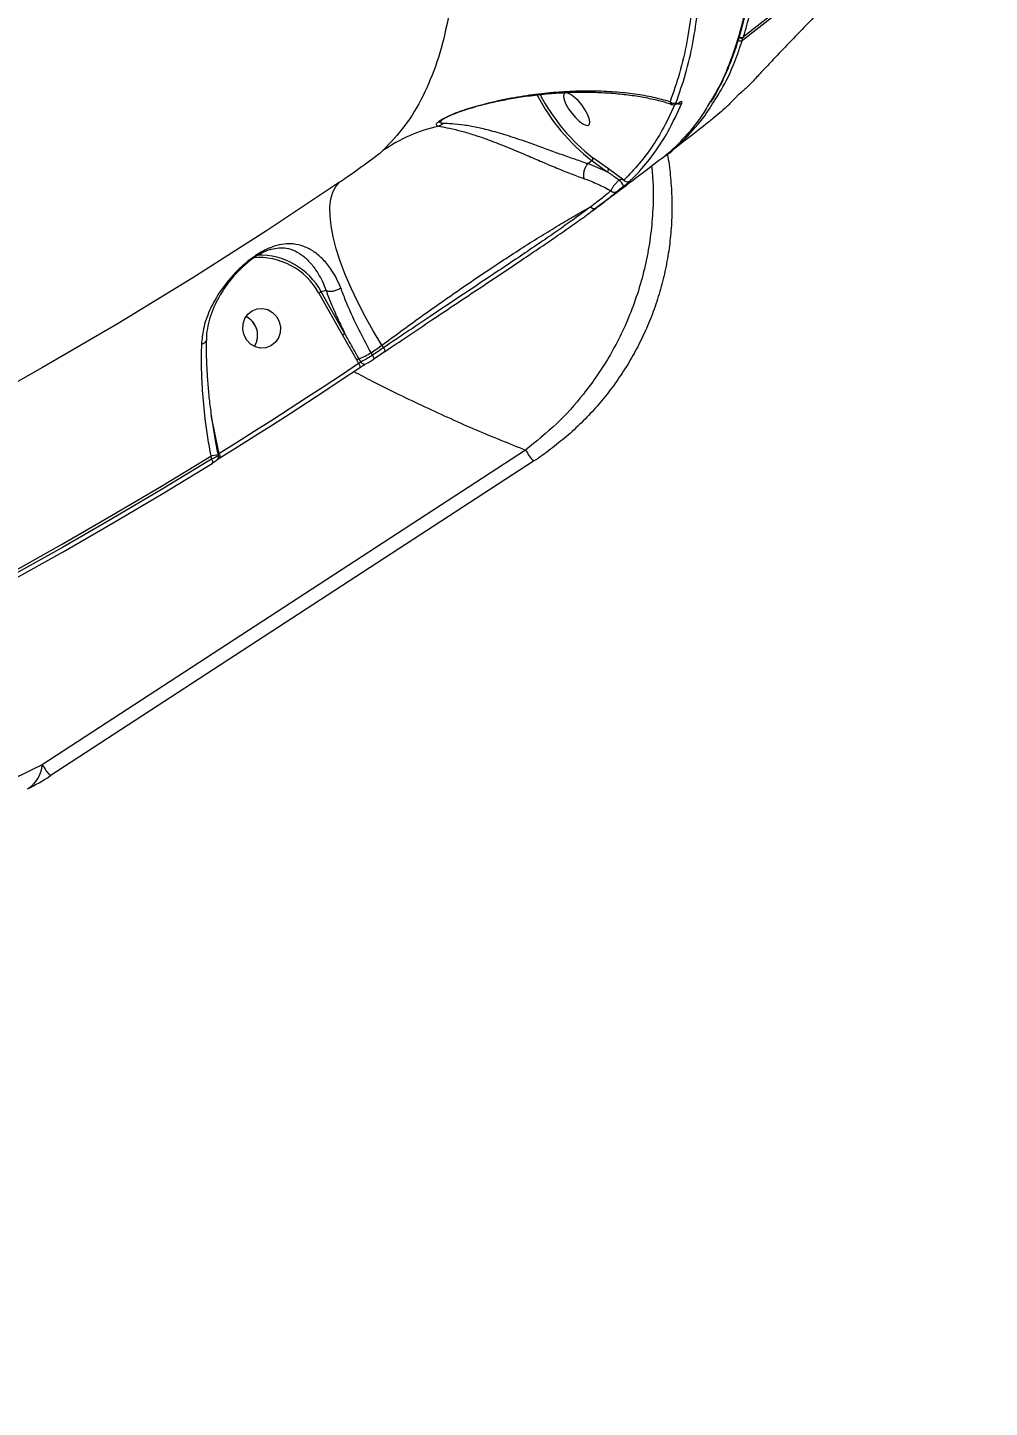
# Model space of a CAD drawing. Header units: millimetres. Extents: x -4335 to 4318, y -3792 to 3101.
# Drawn here: x 2134.4 to 2350.6, y -640.3 to -330.2 of the extents above; entities that cross this region are included whole.
import ezdxf

# ---------------------------------------------------------------- set-up
doc = ezdxf.new("R2010")
doc.units = ezdxf.units.MM
for name, color, linetype in [('DIKOM_ЗОНА', 80, 'Continuous'), ('DIKOM_ОБЪЕКТ', 7, 'Continuous'), ('DIKOM_РАЗМЕР_ЗОНА', 7, 'Continuous'), ('DIKOM_РАЗМЕР_ОБЪЕКТА', 7, 'Continuous')]:
    doc.layers.add(name, color=color, linetype=linetype)
doc.styles.add('style1', font='arial.ttf', dxfattribs={"width": 0.8})
doc.dimstyles.new('1-50', dxfattribs={"dimtxt": 300, "dimasz": 200, "dimexe": 100, "dimexo": 0, "dimgap": 100, "dimtad": 1, "dimtxsty": 'style1', "dimcen": 200, "dimclrd": 7, "dimclre": 7, "dimclrt": 7, "dimadec": 1, "dimazin": 2, "dimtfac": 1, "dimtmove": 0, "dimatfit": 2, "dimfxl": 0, "dimlwd": 25, "dimlwe": 18, "dimarcsym": 0})

# ---------------------------------------------------------------- blocks, each defined once
blk = doc.blocks.new('*D1')
at = {"layer": 'Defpoints', "color": 0, "transparency": 16777216}
for p in [(4316.09, -116.68), (-3504.99, -2016.22), (4316.09, -3691.68)]:
    blk.add_point(p, dxfattribs=at)
at = {"layer": 'DIKOM_РАЗМЕР_ЗОНА', "color": 7, "lineweight": 18, "transparency": 16777216}
for p, q in [((4316.09, -116.68), (4316.09, -3791.68)), ((-3504.99, -2016.22), (-3504.99, -3791.68))]:
    blk.add_line(p, q, dxfattribs=at)
at = {"layer": 'DIKOM_РАЗМЕР_ЗОНА', "color": 7, "lineweight": 25, "transparency": 16777216}
blk.add_line((-3304.99, -3691.68), (4116.09, -3691.68), dxfattribs=at)
at = {"layer": 'DIKOM_РАЗМЕР_ЗОНА', "color": 7, "transparency": 16777216}
for points in [[(-3304.99, -3658.35), (-3304.99, -3725.02), (-3504.99, -3691.68)], [(4116.09, -3658.35), (4116.09, -3725.02), (4316.09, -3691.68)]]:
    blk.add_solid(points, dxfattribs=at)
at = {"layer": 'DIKOM_РАЗМЕР_ЗОНА', "color": 7, "transparency": 16777216, "insert": (133.35, -3438.51), "char_height": 300, "attachment_point": 5, "style": 'style1'}
blk.add_mtext('7850', dxfattribs=at)
blk = doc.blocks.new('*D2')
at = {"layer": 'Defpoints', "color": 0, "transparency": 16777216}
for p in [(2711.72, 601.17), (-2007.01, 181.47), (-2007.01, -2298.93)]:
    blk.add_point(p, dxfattribs=at)
at = {"layer": 'DIKOM_РАЗМЕР_ОБЪЕКТА', "color": 7, "lineweight": 18, "transparency": 16777216}
for p, q in [((2711.72, 601.17), (2711.72, -2398.93)), ((-2007.01, 181.47), (-2007.01, -2398.93))]:
    blk.add_line(p, q, dxfattribs=at)
at = {"layer": 'DIKOM_РАЗМЕР_ОБЪЕКТА', "color": 7, "lineweight": 25, "transparency": 16777216}
blk.add_line((2511.72, -2298.93), (-1807.01, -2298.93), dxfattribs=at)
at = {"layer": 'DIKOM_РАЗМЕР_ОБЪЕКТА', "color": 7, "transparency": 16777216}
for points in [[(-1807.01, -2265.6), (-1807.01, -2332.27), (-2007.01, -2298.93)], [(2511.72, -2265.6), (2511.72, -2332.27), (2711.72, -2298.93)]]:
    blk.add_solid(points, dxfattribs=at)
at = {"layer": 'DIKOM_РАЗМЕР_ОБЪЕКТА', "color": 7, "transparency": 16777216, "insert": (-22.56, -2045.76), "char_height": 300, "attachment_point": 5, "style": 'style1'}
blk.add_mtext('4750', dxfattribs=at)

msp = doc.modelspace()

# ---------------------------------------------------------------- linework, layer by layer
at = {"layer": 'DIKOM_ЗОНА', "color": 3, "lineweight": 15}
msp.add_lwpolyline([(1629.814, 3100.338, -0.4205658), (4317.777, 469.92), (4317.777, -16.224, -0.4142136), (1317.777, -3016.224), (-2004.986, -3016.224, -0.4142136), (-3504.986, -1516.224), (-3504.986, 1600.338, -0.4142136), (-2004.986, 3100.338), (1629.814, 3100.338)], format="xyb", dxfattribs=at)
at = {"layer": 'DIKOM_ОБЪЕКТ', "color": 7, "linetype": 'Continuous', "lineweight": 15}
for p, q in [((2264.988, -361.934), (2261.496, -359.435)), ((2260.36, -360.739), (2260.357, -360.742)), ((2260.36, -360.739), (2261.236, -360.067)), ((2264.728, -362.565), (2260.36, -360.739)), ((2261.236, -360.067), (2264.728, -362.565)), ((2268.452, -364.43), (2264.988, -361.934)), ((2199.886, -389.867), (2205.19, -399.285)), ((2201.514, -389.275), (2200.455, -389.576)), ((2205.759, -398.994), (2200.455, -389.576)), ((2205.19, -399.285), (2208.405, -404.914)), ((2214.676, -403.041), (2212.171, -404.734)), ((2214.068, -401.583), (2214.446, -402.119)), ((2208.405, -404.914), (2208.841, -405.687)), ((2209.322, -405.31), (2208.941, -404.634)), ((2211.943, -403.811), (2211.62, -403.237)), ((2212.171, -404.734), (2212.151, -404.744)), ((2176.15, -419.425), (2175.728, -417.381)), ((2246.346, -425.121), (2137.728, -495.855)), ((2248.117, -427.655), (2139.498, -498.388)), ((2175.605, -426.48), (2175.747, -427.165)), ((2177.226, -426.211), (2177.277, -426.457))]:
    msp.add_line(p, q, dxfattribs=at)
at = {"layer": 'DIKOM_ОБЪЕКТ', "color": 7, "linetype": 'Continuous', "lineweight": 15, "flags": 128}
for points in [[(2295.115, -332.966), (2310.791, -320.684)], [(2311.022, -319.95), (2295.347, -332.233)], [(2295.347, -332.233), (2295.312, -332.29), (2295.305, -332.296)], [(2260.428, -352.142), (2260.743, -351.875), (2260.825, -351.333), (2260.666, -350.562), (2260.279, -349.622), (2259.696, -348.59), (2258.964, -347.551), (2258.142, -346.587), (2257.297, -345.778), (2256.497, -345.188), (2255.807, -344.866), (2255.283, -344.837), (2254.967, -345.105), (2254.886, -345.646), (2255.045, -346.418), (2255.432, -347.358), (2256.015, -348.389), (2256.747, -349.429), (2257.569, -350.392), (2258.414, -351.202), (2259.214, -351.792), (2259.904, -352.114), (2260.428, -352.142)], [(2204.554, -364.941), (2188.152, -375.834), (2171.558, -386.41), (2154.779, -396.666), (2137.818, -406.597), (2120.683, -416.202), (2103.377, -425.476), (2085.906, -434.418), (2068.277, -443.023), (2050.494, -451.29), (2032.564, -459.215), (2014.492, -466.797), (1996.283, -474.033), (1977.945, -480.92), (1959.481, -487.456), (1940.9, -493.639), (1922.205, -499.468), (1903.404, -504.94)], [(2214.068, -401.583), (2212.113, -398.35), (2210.295, -395.112), (2208.633, -391.899), (2207.142, -388.74), (2205.834, -385.664), (2204.722, -382.698), (2203.816, -379.87), (2203.124, -377.206), (2202.653, -374.73), (2202.407, -372.465), (2202.387, -370.431), (2202.595, -368.646), (2203.029, -367.127), (2203.683, -365.889), (2204.554, -364.941)], [(2190.964, -396.225), (2191.249, -397.474), (2191.19, -398.745), (2190.795, -399.935), (2190.093, -400.948), (2189.142, -401.702), (2188.02, -402.136), (2186.817, -402.214), (2185.63, -401.93), (2184.556, -401.308), (2183.682, -400.398), (2183.078, -399.272), (2182.794, -398.024), (2182.852, -396.753), (2183.248, -395.563), (2183.95, -394.549), (2184.9, -393.795), (2186.023, -393.362), (2187.226, -393.284), (2188.413, -393.567), (2189.487, -394.189), (2190.361, -395.1), (2190.964, -396.225)], [(2211.62, -403.237), (2211.926, -403.031), (2212.233, -402.824), (2212.539, -402.617), (2212.845, -402.411), (2213.151, -402.204), (2213.457, -401.997), (2213.763, -401.79), (2214.068, -401.583)], [(2214.446, -402.119), (2214.133, -402.331), (2213.821, -402.543), (2213.508, -402.754), (2213.195, -402.966), (2212.882, -403.177), (2212.569, -403.388), (2212.256, -403.599), (2211.943, -403.811)], [(2214.446, -402.119), (2214.541, -402.281), (2214.619, -402.44), (2214.68, -402.592), (2214.72, -402.729), (2214.738, -402.848), (2214.733, -402.943), (2214.705, -403.012), (2214.676, -403.041)], [(2208.841, -405.687), (2204.954, -408.279), (2201.057, -410.854), (2197.149, -413.412), (2193.23, -415.952), (2189.302, -418.475), (2185.363, -420.981), (2181.414, -423.469), (2177.455, -425.94)], [(2208.841, -405.687), (2208.935, -405.85), (2209.013, -406.011), (2209.073, -406.163), (2209.112, -406.301), (2209.129, -406.42), (2209.123, -406.515), (2209.095, -406.584), (2209.045, -406.623)], [(2211.943, -403.811), (2212.037, -403.973), (2212.116, -404.132), (2212.176, -404.284), (2212.215, -404.421), (2212.233, -404.54), (2212.228, -404.636), (2212.2, -404.705), (2212.171, -404.734)], [(2177.633, -426.893), (2181.596, -424.42), (2185.548, -421.93), (2189.49, -419.422), (2193.422, -416.897), (2197.344, -414.354), (2201.255, -411.794), (2205.155, -409.217), (2209.045, -406.623)], [(2084.747, -476.711), (2096.352, -470.922), (2107.889, -464.992), (2119.357, -458.921), (2130.754, -452.709), (2142.079, -446.359), (2153.33, -439.87), (2164.506, -433.244), (2175.605, -426.48)], [(2175.747, -427.165), (2164.669, -433.912), (2153.515, -440.523), (2142.286, -446.998), (2130.984, -453.334), (2119.61, -459.532), (2108.165, -465.59), (2096.652, -471.508), (2085.071, -477.286)], [(2175.747, -427.165), (2175.835, -427.331), (2175.908, -427.494), (2175.963, -427.649), (2175.998, -427.789), (2176.012, -427.911), (2176.004, -428.008), (2175.975, -428.078), (2175.925, -428.118)], [(2177.455, -425.94), (2177.544, -426.107), (2177.617, -426.27), (2177.673, -426.425), (2177.708, -426.566), (2177.722, -426.687), (2177.714, -426.784), (2177.684, -426.854), (2177.633, -426.893)], [(2085.174, -478.28), (2096.765, -472.498), (2108.288, -466.575), (2119.742, -460.512), (2131.125, -454.309), (2142.437, -447.967), (2153.675, -441.488), (2164.838, -434.871), (2175.925, -428.118)]]:
    msp.add_lwpolyline(points, dxfattribs=at)
at = {"layer": 'DIKOM_ОБЪЕКТ', "color": 7, "linetype": 'Continuous', "lineweight": 15}
for centre, radius, start, end in [((2294.504, -332.139), 1.029, 247.38904, 306.45328), ((2294.696, -331.503), 1, 236.38937, 307.56692), ((2294.734, -331.402), 1.032, 246.08389, 306.4249), ((2294.285, -332.903), 0.832, 355.60349, 32.19635), ((2288.783, -324.607), 44.902, 207.49576, 232.15802), ((2288.378, -324.911), 43.756, 207.70612, 232.09389), ((2279.587, -346.13), 1.04, 223.06669, 305.16683), ((2280.884, -346.312), 1.013, 250.75833, 305.77243), ((2280.599, -346.923), 0.26, 303.21963, 328.11628), ((2235.026, -387.851), 36.485, 103.06596, 124.58745), ((2225.999, -350.025), 2.416, 288.80928, 316.32325), ((2260.874, -359.549), 0.632, 304.92215, 10.37197), ((2264.367, -362.048), 0.631, 304.8729, 10.41742), ((2264.947, -367.104), 3.645, 20.56107, 47.16471), ((2269.243, -363.838), 0.988, 216.80896, 305.13101), ((2266.298, -366.23), 0.972, 218.13402, 304.1244), ((2261.742, -369.95), 0.909, 213.70995, 299.97774), ((2186.466, -397.227), 15.945, 28.67393, 91.37261), ((2186.373, -397.225), 15.387, 28.56665, 94.77015), ((2201.745, -392.802), 3.474, 111.79016, 122.34384), ((2181.526, -399.261), 4.587, 20.10905, 64.49164), ((2181.478, -399.325), 4.665, 327.44631, 64.30065), ((2181.52, -399.342), 4.62, 327.34145, 21.02544), ((2207.049, -402.222), 3.476, 111.78948, 122.33501), ((2210.559, -408.389), 4.089, 113.30728, 121.78396), ((2200.866, -385.883), 20.416, 293.29875, 301.78649), ((2210.135, -404.904), 0.91, 206.53307, 300.68322), ((2178.987, -441.726), 15.616, 96.47666, 102.50677), ((2176.607, -426.614), 0.802, 311.9027, 29.53103), ((2176.847, -423.67), 2.589, 278.5032, 280.18502), ((2268.917, -411.231), 26.502, 211.60907, 218.29422), ((2130.858, -495.398), 6.885, 301.40112, 356.19163), ((2160.327, -481.945), 26.537, 211.6134, 218.28989), ((2112.213, -456.489), 50, 296.40744, 303.07265)]:
    msp.add_arc(centre, radius, start, end, dxfattribs=at)
for points, knots in [([(2295.347, -332.233), (2295.84, -330.516), (2297.179, -325.857), (2298.649, -317.454), (2299.526, -306.808), (2299.521, -295.251), (2298.653, -282.855), (2296.918, -269.671), (2294.317, -255.736), (2290.835, -241.057), (2286.497, -225.674), (2281.321, -209.64), (2275.336, -193.031), (2268.566, -175.924), (2261.027, -158.367), (2252.714, -140.381), (2243.658, -122.005), (2233.893, -103.299), (2223.466, -84.35), (2212.424, -65.248), (2200.939, -46.284), (2189.045, -27.496), (2176.794, -8.913), (2164.075, 9.647), (2150.944, 28.105), (2137.457, 46.379), (2123.474, 64.646), (2108.996, 82.863), (2094.04, 100.99), (2078.836, 118.746), (2063.454, 136.051), (2047.965, 152.823), (2032.419, 169.004), (2016.839, 184.554), (2001.252, 199.462), (1985.706, 213.686), (1970.273, 227.164), (1955.031, 239.815), (1940.976, 250.897), (1932.121, 257.422), (1928.168, 260.334)], [0, 0, 0, 0, 0.0156522, 0.0424894, 0.0694113, 0.0963764, 0.1233415, 0.1502633, 0.1771006, 0.203938, 0.23086, 0.257825, 0.2847901, 0.311712, 0.3385494, 0.3653868, 0.3923086, 0.4192737, 0.4462386, 0.4731606, 0.499998, 0.5258462, 0.55177, 0.5777322, 0.6036945, 0.6296183, 0.6554665, 0.6823039, 0.7092259, 0.736191, 0.7631561, 0.7900781, 0.8169154, 0.8437529, 0.8706749, 0.89764, 0.9246051, 0.9515272, 0.9783645, 1, 1, 1, 1]), ([(2021.618, 177.106), (2024.643, 174.076), (2032.79, 165.913), (2046.045, 152.112), (2061.317, 135.614), (2076.611, 118.445), (2091.873, 100.648), (2107.049, 82.269), (2121.805, 63.711), (2136.1, 45.044), (2149.903, 26.335), (2163.441, 7.281), (2176.653, -12.067), (2189.484, -31.646), (2201.652, -51.026), (2213.131, -70.144), (2223.91, -88.947), (2234.165, -107.74), (2243.836, -126.457), (2252.876, -145.028), (2261.084, -163.046), (2268.453, -180.46), (2274.992, -197.238), (2280.808, -213.651), (2285.849, -229.627), (2290.077, -245.096), (2293.4, -259.72), (2295.828, -273.467), (2297.39, -286.327), (2298.112, -298.51), (2297.954, -309.944), (2296.893, -320.565), (2295.046, -329.75), (2292.524, -337.576), (2290.124, -343.228), (2288.282, -346.134), (2287.675, -347.092)], [0, 0, 0, 0, 0.0177775, 0.0478939, 0.0780336, 0.10815, 0.1391411, 0.1701576, 0.2011488, 0.2312651, 0.2614047, 0.2915211, 0.3225123, 0.3535287, 0.38452, 0.4146364, 0.4447758, 0.4748923, 0.5058834, 0.5368999, 0.567891, 0.5980074, 0.628147, 0.6582634, 0.6892545, 0.720271, 0.7512621, 0.7813784, 0.811518, 0.8416345, 0.8726254, 0.9036418, 0.934633, 0.9608449, 0.9870873, 1, 1, 1, 1]), ([(2015.766, 85.589), (2019.899, 81.038), (2028.171, 71.931), (2040.419, 57.857), (2052.512, 43.525), (2064.57, 28.743), (2076.559, 13.536), (2088.443, -2.072), (2100.029, -17.831), (2111.658, -34.224), (2123.264, -51.238), (2134.775, -68.841), (2145.797, -86.441), (2156.281, -103.957), (2166.176, -121.305), (2175.436, -138.41), (2184.035, -155.239), (2191.974, -171.769), (2199.245, -187.969), (2205.814, -203.764), (2211.65, -219.079), (2216.723, -233.849), (2221.013, -248.039), (2224.53, -261.637), (2227.272, -274.618), (2229.23, -286.922), (2230.393, -298.491), (2230.754, -309.479), (2230.253, -319.803), (2228.856, -329.396), (2226.577, -338.052), (2223.392, -345.702), (2219.395, -352.422), (2216.008, -356.018), (2214.315, -357.815)], [0, 0, 0, 0, 0.0277665, 0.0555662, 0.0833659, 0.1111323, 0.1400374, 0.1689801, 0.1979227, 0.2268277, 0.2586374, 0.2905482, 0.3225101, 0.3544719, 0.3863819, 0.4181912, 0.4498954, 0.4817, 0.5135556, 0.5454111, 0.5772152, 0.6089191, 0.6405474, 0.672276, 0.7040551, 0.7358343, 0.7675628, 0.7991909, 0.8325939, 0.8660266, 0.8994295, 0.9329431, 0.9664864, 1, 1, 1, 1]), ([(2224.956, -89.643), (2225.777, -91.11), (2228.316, -95.644), (2232.406, -103.189), (2237.228, -112.273), (2241.88, -121.294), (2246.374, -130.254), (2250.708, -139.158), (2254.884, -148.006), (2258.903, -156.802), (2262.756, -165.529), (2266.428, -174.152), (2269.904, -182.636), (2273.178, -190.967), (2276.252, -199.147), (2279.126, -207.18), (2281.802, -215.068), (2284.282, -222.816), (2286.566, -230.423), (2288.654, -237.893), (2290.547, -245.228), (2292.245, -252.43), (2293.745, -259.489), (2295.044, -266.383), (2296.132, -273.082), (2297.009, -279.572), (2297.673, -285.848), (2298.126, -291.916), (2298.369, -297.776), (2298.4, -303.433), (2298.221, -308.886), (2297.83, -314.137), (2297.228, -319.188), (2296.412, -324.039), (2295.385, -328.686), (2294.146, -333.117), (2292.704, -337.316), (2291.05, -341.254), (2289.48, -344.468), (2288.378, -346.272), (2287.972, -346.938)], [0, 0, 0, 0, 0.0128212, 0.0396257, 0.0664106, 0.0932058, 0.1200324, 0.1469207, 0.1739019, 0.2010059, 0.2282475, 0.2554863, 0.2825876, 0.3095685, 0.33646, 0.3632928, 0.3900981, 0.4169058, 0.4437396, 0.4706276, 0.4976001, 0.5246877, 0.5519203, 0.5791884, 0.6063656, 0.6334149, 0.6603667, 0.687252, 0.7141003, 0.7409412, 0.767801, 0.7947017, 0.8216723, 0.8487403, 0.875932, 0.9031962, 0.9303878, 0.9574083, 0.9842842, 1, 1, 1, 1]), ([(2342.135, -298.531), (2340.556, -299.91), (2337.399, -302.667), (2332.777, -306.861), (2328.392, -310.939), (2324.281, -314.847), (2320.269, -318.738), (2316.405, -322.557), (2312.73, -326.249), (2309.283, -329.764), (2306.122, -333.033), (2303.237, -336.051), (2301.6, -337.787), (2300.782, -338.654)], [0, 0, 0, 0, 0.1021842, 0.2043683, 0.2924907, 0.3808924, 0.4690142, 0.5574032, 0.6460778, 0.7344681, 0.8228821, 0.9115814, 1, 1, 1, 1]), ([(2284.362, -317.867), (2284.185, -320.574), (2283.831, -325.988), (2282.663, -333.464), (2281.065, -340.499), (2279.573, -344.726), (2278.827, -346.84)], [0, 0, 0, 0, 0.2490963, 0.498193, 0.7490969, 1, 1, 1, 1]), ([(2280.186, -346.98), (2280.928, -344.877), (2282.414, -340.671), (2284.017, -333.643), (2285.196, -326.137), (2285.554, -320.672), (2285.733, -317.939)], [0, 0, 0, 0, 0.2490989, 0.4981943, 0.7490969, 1, 1, 1, 1]), ([(2289.31, -345.775), (2289.64, -345.273), (2291.216, -342.884), (2293.145, -338.597), (2294.545, -334.596), (2295.115, -332.966)], [0, 0, 0, 0, 0.1361525, 0.6482368, 1, 1, 1, 1]), ([(2300.782, -338.654), (2299.998, -339.491), (2298.418, -341.176), (2297.269, -342.427), (2296.691, -343.057)], [0, 0, 0, 0, 0.4964904, 1, 1, 1, 1]), ([(2296.691, -343.057), (2296.609, -343.143), (2296.446, -343.312), (2296.064, -343.661), (2295.648, -344.023), (2295.374, -344.248), (2295.243, -344.355)], [0, 0, 0, 0, 0.297457, 0.5890272, 0.8028554, 1, 1, 1, 1]), ([(2278.827, -346.84), (2277.609, -346.501), (2275.112, -345.806), (2270.938, -345.084), (2266.394, -344.6), (2261.528, -344.396), (2256.47, -344.486), (2251.276, -344.858), (2245.901, -345.545), (2240.233, -346.553), (2236.19, -347.631), (2234.17, -348.17)], [0, 0, 0, 0, 0.1079577, 0.2212647, 0.3345729, 0.4497855, 0.5649878, 0.6720716, 0.7791296, 0.8896217, 1, 1, 1, 1]), ([(2279.296, -347.483), (2278.55, -347.247), (2276.826, -346.699), (2273.83, -346.029), (2270.351, -345.442), (2266.594, -345.022), (2262.62, -344.773), (2258.493, -344.721), (2254.304, -344.866), (2250.109, -345.202), (2246.073, -345.704), (2242.301, -346.314), (2238.839, -347.025), (2236.243, -347.637), (2234.777, -348.066), (2234.418, -348.171)], [0, 0, 0, 0, 0.067992, 0.1572449, 0.2480403, 0.3404704, 0.4346, 0.5277193, 0.6173374, 0.7035478, 0.7864215, 0.8571071, 0.9213412, 0.980752, 1, 1, 1, 1]), ([(2269.811, -364.646), (2269.967, -364.496), (2270.744, -363.744), (2272.696, -361.699), (2275.459, -358.252), (2278.675, -353.286), (2280.474, -349.335), (2281.476, -347.134)], [0, 0, 0, 0, 0.032165, 0.1608344, 0.4183953, 0.6759568, 1, 1, 1, 1]), ([(2287.675, -347.092), (2287.08, -348.12), (2285.302, -351.189), (2281.606, -355.405), (2278.39, -358.679), (2276.433, -359.978), (2276.313, -360.058)], [0, 0, 0, 0, 0.1959046, 0.5852377, 0.9745725, 1, 1, 1, 1]), ([(2276.968, -359.548), (2277.053, -359.494), (2279.013, -358.269), (2282.275, -355.123), (2286.356, -350.641), (2288.44, -347.207), (2289.31, -345.775)], [0, 0, 0, 0, 0.0165946, 0.3788153, 0.7410343, 1, 1, 1, 1]), ([(2278.827, -346.84), (2278.834, -346.893), (2278.873, -347.176), (2278.995, -347.454), (2279.26, -347.479), (2279.296, -347.482)], [0, 0, 0, 0, 0.1677949, 0.8843359, 1, 1, 1, 1]), ([(2280.659, -347.186), (2280.577, -347.24), (2280.31, -347.414), (2279.942, -347.539), (2279.517, -347.597), (2279.324, -347.506), (2279.292, -347.491)], [0, 0, 0, 0, 0.1835047, 0.6001993, 0.9334737, 1, 1, 1, 1]), ([(2280.82, -347.06), (2280.728, -347.118), (2280.545, -347.234), (2280.319, -347.318), (2280.139, -347.302), (2280.125, -347.152), (2280.176, -347.008), (2280.186, -346.98)], [0, 0, 0, 0, 0.1456143, 0.2899525, 0.5321235, 0.909815, 1, 1, 1, 1]), ([(2280.929, -347.029), (2280.926, -347.03), (2280.918, -347.033), (2280.843, -347.072), (2280.767, -347.124), (2280.742, -347.141)], [0, 0, 0, 0, 0.3626493, 0.7936375, 1, 1, 1, 1]), ([(2281.476, -347.134), (2281.487, -347.104), (2281.543, -346.955), (2281.528, -346.804), (2281.337, -346.792), (2281.102, -346.881), (2280.914, -347), (2280.82, -347.06)], [0, 0, 0, 0, 0.095092, 0.4719388, 0.7157833, 0.8572374, 1, 1, 1, 1]), ([(2293.847, -345.602), (2293.7, -345.763), (2292.965, -346.568), (2291.216, -348.366), (2289.45, -349.794), (2288.354, -350.68)], [0, 0, 0, 0, 0.0865518, 0.4327566, 1, 1, 1, 1]), ([(2295.243, -344.355), (2295.211, -344.382), (2295.068, -344.498), (2294.786, -344.733), (2294.41, -345.061), (2294.055, -345.385), (2293.918, -345.528), (2293.847, -345.602)], [0, 0, 0, 0, 0.0490831, 0.2179173, 0.4266798, 0.7022478, 1, 1, 1, 1]), ([(2234.17, -348.17), (2232.75, -348.63), (2230.798, -349.264), (2228.705, -350.214), (2227.453, -350.862), (2226.493, -351.501), (2226.094, -352.053), (2226.527, -352.217), (2226.778, -352.311)], [0, 0, 0, 0, 0.3030726, 0.4164283, 0.5295143, 0.6687583, 0.8085453, 1, 1, 1, 1]), ([(2234.414, -348.197), (2233.925, -348.334), (2232.794, -348.652), (2231.227, -349.211), (2229.795, -349.784), (2228.704, -350.292), (2228.018, -350.659), (2227.595, -350.926), (2227.552, -350.959), (2227.536, -350.972)], [0, 0, 0, 0, 0.1616683, 0.3736668, 0.5550967, 0.713776, 0.8554193, 0.9460308, 1, 1, 1, 1]), ([(2234.17, -348.17), (2234.189, -348.175), (2234.276, -348.199), (2234.352, -348.169), (2234.411, -348.146)], [0, 0, 0, 0, 0.2123844, 1, 1, 1, 1]), ([(2279.818, -347.535), (2279.145, -349.039), (2277.711, -352.243), (2275.058, -356.621), (2271.99, -360.812), (2269.631, -363.224), (2268.452, -364.43)], [0, 0, 0, 0, 0.2271937, 0.4838534, 0.7419267, 1, 1, 1, 1]), ([(2226.778, -352.311), (2227.361, -352.423), (2228.53, -352.648), (2231.155, -353.187), (2234.026, -354.009), (2237.33, -355.113), (2241.156, -356.583), (2245.11, -358.223), (2248.812, -359.808), (2252.165, -361.241), (2255.461, -362.605), (2257.91, -363.555), (2259.205, -364.011), (2259.523, -364.123)], [0, 0, 0, 0, 0.1071393, 0.2145792, 0.3113456, 0.4080921, 0.521753, 0.6352945, 0.7192619, 0.8031755, 0.8878195, 0.972404, 1, 1, 1, 1]), ([(2227.746, -351.693), (2227.468, -351.653), (2226.994, -351.585), (2227.102, -351.268), (2227.484, -351.021), (2227.543, -350.983)], [0, 0, 0, 0, 0.5448615, 0.9292054, 1, 1, 1, 1]), ([(2260.357, -360.742), (2260.357, -360.742), (2260.069, -360.67), (2258.788, -360.219), (2256.463, -359.457), (2253.265, -358.287), (2250.014, -357.1), (2246.382, -355.794), (2242.48, -354.483), (2238.665, -353.355), (2235.331, -352.565), (2232.402, -352.037), (2229.673, -351.783), (2228.388, -351.723), (2227.746, -351.693)], [0, 0, 0, 0, 0.0000147, 0.0265077, 0.1091017, 0.1917767, 0.2751719, 0.3586302, 0.4732189, 0.5879377, 0.6862701, 0.7846237, 0.8924861, 1, 1, 1, 1]), ([(2288.377, -350.709), (2288.083, -350.945), (2284.625, -353.713), (2281.103, -356.404), (2277.88, -358.866)], [0, 0, 0, 0, 0.0851104, 1, 1, 1, 1]), ([(2214.315, -357.815), (2213.987, -358.102), (2213.327, -358.681), (2211.337, -360.182), (2208.907, -361.933), (2206.534, -363.592), (2205.119, -364.556), (2204.554, -364.941)], [0, 0, 0, 0, 0.2099075, 0.4228978, 0.638267, 0.8553568, 1, 1, 1, 1]), ([(2278.208, -358.612), (2278.247, -358.805), (2278.604, -360.559), (2278.975, -363.933), (2279.287, -368.704), (2279.234, -373.438), (2278.867, -378.102), (2278.189, -382.696), (2277.194, -387.261), (2275.881, -391.777), (2274.267, -396.161), (2272.374, -400.378), (2270.221, -404.424), (2267.789, -408.337), (2265.075, -412.108), (2262.119, -415.674), (2258.949, -419.005), (2255.588, -422.112), (2251.986, -424.977), (2249.479, -426.826), (2248.133, -427.642), (2248.114, -427.654)], [0, 0, 0, 0, 0.0074203, 0.0672916, 0.1273478, 0.187209, 0.245121, 0.3031385, 0.3617066, 0.4206712, 0.4798187, 0.5372377, 0.5943378, 0.6520521, 0.7103212, 0.7689248, 0.8260665, 0.8831404, 0.9408404, 0.9991385, 1, 1, 1, 1]), ([(2274.693, -361.313), (2274.815, -362.683), (2275.121, -366.119), (2275, -371.482), (2274.454, -377.333), (2273.455, -382.999), (2271.994, -388.622), (2270.129, -393.978), (2267.935, -398.994), (2265.453, -403.698), (2262.609, -408.236), (2258.683, -413.547), (2253.425, -419.43), (2248.72, -423.213), (2246.346, -425.121)], [0, 0, 0, 0, 0.0566816, 0.1421717, 0.2199614, 0.2977513, 0.3777446, 0.4577384, 0.5298361, 0.6019344, 0.6757805, 0.7496255, 0.8737206, 1, 1, 1, 1]), ([(2259.523, -364.123), (2259.513, -364.092), (2259.475, -363.968), (2259.408, -363.612), (2259.408, -362.984), (2259.581, -362.166), (2259.902, -361.367), (2260.205, -360.95), (2260.357, -360.742)], [0, 0, 0, 0, 0.0343004, 0.1365051, 0.3523864, 0.5682578, 0.7841355, 1, 1, 1, 1]), ([(2276.322, -360.069), (2274.034, -361.827), (2269.075, -365.636), (2264.04, -369.34), (2261.327, -371.336)], [0, 0, 0, 0, 0.4613606, 1, 1, 1, 1]), ([(2264.728, -362.565), (2264.94, -362.709), (2265.845, -363.322), (2266.74, -363.95), (2267.425, -364.431)], [0, 0, 0, 0, 0.2343167, 1, 1, 1, 1]), ([(2259.523, -364.123), (2260.58, -364.512), (2262.702, -365.293), (2264.587, -366.316), (2265.533, -366.83)], [0, 0, 0, 0, 0.4978671, 1, 1, 1, 1]), ([(2267.425, -364.431), (2267.222, -364.613), (2266.812, -364.981), (2266.23, -365.635), (2265.745, -366.305), (2265.604, -366.656), (2265.533, -366.83)], [0, 0, 0, 0, 0.2146903, 0.4348065, 0.7188207, 1, 1, 1, 1]), ([(2266.843, -367.035), (2266.932, -366.958), (2267.109, -366.807), (2267.511, -366.482), (2267.943, -366.141), (2268.225, -365.927), (2268.36, -365.824)], [0, 0, 0, 0, 0.297467, 0.5890215, 0.8028263, 1, 1, 1, 1]), ([(2268.452, -364.43), (2268.359, -364.404), (2268.186, -364.354), (2267.907, -364.334), (2267.682, -364.351), (2267.541, -364.385), (2267.469, -364.41), (2267.439, -364.425), (2267.425, -364.431)], [0, 0, 0, 0, 0.3482145, 0.6491142, 0.8444517, 0.934191, 0.9695913, 1, 1, 1, 1]), ([(2268.36, -365.824), (2268.393, -365.799), (2268.54, -365.687), (2268.83, -365.463), (2269.22, -365.153), (2269.591, -364.847), (2269.736, -364.715), (2269.811, -364.646)], [0, 0, 0, 0, 0.0490512, 0.2178911, 0.4266813, 0.7022227, 1, 1, 1, 1]), ([(2265.533, -366.83), (2264.913, -367.358), (2263.663, -368.421), (2261.883, -369.773), (2260.987, -370.454)], [0, 0, 0, 0, 0.4964813, 1, 1, 1, 1]), ([(2262.196, -370.737), (2263.1, -370.051), (2264.92, -368.668), (2266.199, -367.582), (2266.843, -367.035)], [0, 0, 0, 0, 0.4964921, 1, 1, 1, 1]), ([(2214.068, -401.583), (2215.477, -400.534), (2218.294, -398.438), (2222.725, -395.228), (2227.252, -392.014), (2231.829, -388.832), (2236.396, -385.723), (2240.893, -382.731), (2245.264, -379.891), (2249.45, -377.241), (2253.389, -374.823), (2257.031, -372.667), (2259.499, -371.267), (2260.747, -370.585), (2260.987, -370.454)], [0, 0, 0, 0, 0.0874433, 0.1748854, 0.2633141, 0.3520194, 0.4404462, 0.5297506, 0.6193383, 0.7086423, 0.7985512, 0.8887517, 0.9786604, 1, 1, 1, 1]), ([(2260.987, -370.454), (2260.061, -371.145), (2258.206, -372.527), (2254.903, -374.878), (2251.272, -377.404), (2247.312, -380.107), (2243.099, -382.949), (2238.69, -385.9), (2234.143, -388.931), (2229.524, -392.009), (2224.645, -395.264), (2219.561, -398.668), (2216.151, -400.969), (2214.446, -402.119)], [0, 0, 0, 0, 0.0883717, 0.1770232, 0.2653929, 0.353766, 0.4424264, 0.5308011, 0.6189465, 0.7073714, 0.795519, 0.897759, 1, 1, 1, 1]), ([(2214.656, -403.051), (2216.396, -401.875), (2219.874, -399.523), (2225.062, -396.043), (2230.042, -392.717), (2234.758, -389.573), (2239.401, -386.478), (2243.904, -383.466), (2248.209, -380.568), (2252.257, -377.812), (2255.969, -375.238), (2259.349, -372.844), (2261.248, -371.439), (2262.196, -370.737)], [0, 0, 0, 0, 0.1021839, 0.2043684, 0.2924903, 0.3808918, 0.4690146, 0.5574049, 0.6460779, 0.7344688, 0.8228827, 0.9115813, 1, 1, 1, 1]), ([(2204.822, -388.697), (2204.518, -387.965), (2203.908, -386.501), (2202.593, -384.297), (2200.908, -382.204), (2198.807, -380.443), (2196.571, -379.268), (2194.333, -378.737), (2192.119, -378.745), (2189.831, -379.24), (2187.626, -380.203), (2185.692, -381.389), (2184.192, -382.472), (2182.71, -383.717), (2180.995, -385.36), (2179.184, -387.41), (2177.102, -390.287), (2175.229, -393.758), (2173.873, -397.631), (2173.619, -400.216), (2173.503, -401.393)], [0, 0, 0, 0, 0.0450782, 0.0901802, 0.158887, 0.2276833, 0.2984028, 0.3691119, 0.4250476, 0.4808189, 0.5408199, 0.5713836, 0.6019553, 0.6344665, 0.66703, 0.7198465, 0.7727706, 0.8528851, 0.9329869, 1, 1, 1, 1]), ([(2188.991, -380.054), (2188.795, -380.113), (2188.285, -380.266), (2187.361, -380.683), (2186.237, -381.298), (2185.057, -382.078), (2183.835, -383.016), (2182.61, -384.097), (2181.373, -385.331), (2180.111, -386.767), (2178.851, -388.422), (2177.622, -390.328), (2176.501, -392.465), (2175.57, -394.78), (2174.934, -397.185), (2174.617, -399.072), (2174.633, -400.137), (2174.637, -400.391)], [0, 0, 0, 0, 0.0331545, 0.0861325, 0.1347029, 0.1865329, 0.2389352, 0.2932846, 0.3523581, 0.4182984, 0.4938807, 0.5772599, 0.6707415, 0.7697142, 0.8696881, 0.9688488, 1, 1, 1, 1]), ([(2188.985, -380.045), (2188.998, -380.039), (2189.089, -379.998), (2189.159, -379.994), (2189.219, -379.99)], [0, 0, 0, 0, 0.1512553, 1, 1, 1, 1]), ([(2189.219, -379.99), (2189.79, -379.856), (2191.022, -379.567), (2192.765, -379.705), (2194.606, -380.29), (2196.442, -381.467), (2198.182, -383.17), (2199.603, -385.145), (2200.706, -387.226), (2201.283, -388.575), (2201.516, -389.276), (2201.516, -389.276)], [0, 0, 0, 0, 0.1009109, 0.2172818, 0.3655055, 0.5167219, 0.6614981, 0.8097996, 0.90406, 0.999951, 1, 1, 1, 1]), ([(2201.516, -389.276), (2201.516, -389.276), (2201.515, -389.275), (2201.514, -389.275), (2201.514, -389.275)], [0, 0, 0, 0, 0.8075908, 1, 1, 1, 1]), ([(2201.514, -389.275), (2201.893, -390.255), (2202.693, -392.324), (2204.106, -395.578), (2205.207, -397.852), (2205.759, -398.994)], [0, 0, 0, 0, 0.3093544, 0.6532157, 1, 1, 1, 1]), ([(2201.516, -389.276), (2201.68, -389.337), (2202.008, -389.46), (2202.731, -389.449), (2203.529, -389.29), (2204.21, -389.033), (2204.626, -388.816), (2204.785, -388.719), (2204.822, -388.697)], [0, 0, 0, 0, 0.2123375, 0.4246837, 0.6370244, 0.8493806, 0.9654879, 1, 1, 1, 1]), ([(2211.62, -403.237), (2210.576, -401.296), (2208.458, -397.358), (2206.269, -392.464), (2205.178, -389.622), (2204.822, -388.697)], [0, 0, 0, 0, 0.3958747, 0.8032211, 1, 1, 1, 1]), ([(2208.941, -404.634), (2208.778, -404.345), (2207.963, -402.899), (2206.89, -401.026), (2206.002, -399.431), (2205.759, -398.994)], [0, 0, 0, 0, 0.1536596, 0.7683038, 1, 1, 1, 1]), ([(2173.503, -401.393), (2173.472, -403.031), (2173.41, -406.334), (2173.673, -411.95), (2174.182, -417.308), (2174.859, -422.284), (2175.356, -425.078), (2175.605, -426.48)], [0, 0, 0, 0, 0.2106468, 0.4247508, 0.6762132, 0.837399, 1, 1, 1, 1]), ([(2174.577, -400.388), (2174.566, -400.5), (2174.542, -400.754), (2174.185, -401.093), (2173.785, -401.298), (2173.542, -401.38), (2173.503, -401.393)], [0, 0, 0, 0, 0.2802812, 0.6294686, 0.9405001, 1, 1, 1, 1]), ([(2174.614, -400.407), (2174.603, -400.815), (2174.564, -402.256), (2174.617, -404.895), (2174.773, -408.303), (2175.054, -411.852), (2175.451, -415.502), (2175.967, -419.226), (2176.556, -422.81), (2177.024, -425.134), (2177.24, -426.207)], [0, 0, 0, 0, 0.0529509, 0.1869549, 0.3226388, 0.4599288, 0.5986599, 0.7385634, 0.8792997, 1, 1, 1, 1]), ([(2209.322, -405.31), (2209.295, -405.33), (2209.243, -405.369), (2209.125, -405.46), (2208.993, -405.564), (2208.895, -405.642), (2208.847, -405.682), (2208.841, -405.687)], [0, 0, 0, 0, 0.2401443, 0.481141, 0.7222557, 0.9628948, 1, 1, 1, 1]), ([(2209.045, -406.623), (2209.066, -406.609), (2209.219, -406.506), (2209.53, -406.305), (2209.956, -406.043), (2210.341, -405.819), (2210.513, -405.73), (2210.6, -405.686)], [0, 0, 0, 0, 0.0372304, 0.2778992, 0.5185728, 0.7592367, 1, 1, 1, 1]), ([(2211.943, -403.811), (2211.909, -403.833), (2211.65, -403.999), (2211.127, -404.324), (2210.41, -404.745), (2209.76, -405.103), (2209.468, -405.241), (2209.322, -405.31)], [0, 0, 0, 0, 0.0372635, 0.2781243, 0.5188775, 0.7593817, 1, 1, 1, 1]), ([(2210.6, -405.686), (2210.686, -405.642), (2210.858, -405.553), (2211.243, -405.327), (2211.668, -405.063), (2211.977, -404.861), (2212.131, -404.758), (2212.151, -404.744)], [0, 0, 0, 0, 0.2407235, 0.4813483, 0.72211, 0.9628049, 1, 1, 1, 1]), ([(2207.748, -407.46), (2209.126, -408.186), (2214.595, -411.069), (2223.78, -415.475), (2235.321, -420.716), (2242.671, -423.653), (2246.346, -425.121)], [0, 0, 0, 0, 0.1007121, 0.3998317, 0.699916, 1, 1, 1, 1]), ([(2177.455, -425.94), (2177.411, -425.729), (2176.967, -423.559), (2176.538, -421.386), (2176.15, -419.425)], [0, 0, 0, 0, 0.0974007, 1, 1, 1, 1]), ([(2177.241, -426.464), (2177.249, -426.464), (2177.274, -426.464), (2177.009, -426.595), (2176.494, -426.834), (2175.995, -427.055), (2175.747, -427.165)], [0, 0, 0, 0, 0.1301507, 0.4163034, 0.709782, 1, 1, 1, 1]), ([(2177.263, -426.46), (2177.277, -426.517), (2177.313, -426.664), (2177.275, -426.894), (2177.194, -427.113), (2177.088, -427.275), (2176.986, -427.387), (2176.891, -427.473), (2176.726, -427.602), (2176.416, -427.812), (2176.027, -428.058), (2175.818, -428.186), (2175.792, -428.201)], [0, 0, 0, 0, 0.0591123, 0.1506879, 0.229145, 0.2965248, 0.3529102, 0.4075765, 0.4956609, 0.7483603, 0.9691491, 1, 1, 1, 1]), ([(2177.085, -427.246), (2177.13, -427.216), (2177.285, -427.112), (2177.488, -426.984), (2177.633, -426.893)], [0, 0, 0, 0, 0.2879404, 1, 1, 1, 1]), ([(2177.305, -426.218), (2177.284, -426.261), (2177.262, -426.306), (2177.252, -426.336), (2177.252, -426.337)], [0, 0, 0, 0, 0.9625063, 1, 1, 1, 1]), ([(2177.455, -425.94), (2177.415, -426.01), (2177.36, -426.107), (2177.317, -426.194), (2177.305, -426.218)], [0, 0, 0, 0, 0.7208685, 1, 1, 1, 1]), ([(2137.728, -495.855), (2127.017, -501.098), (2105.595, -511.584), (2073.287, -527.575), (2040.84, -543.809), (2008.264, -560.332), (1975.59, -577.16), (1942.844, -594.314), (1910.056, -611.819), (1877.251, -629.69), (1844.499, -647.915), (1811.832, -666.504), (1779.275, -685.471), (1746.85, -704.816), (1714.588, -724.533), (1682.105, -744.877), (1649.432, -765.867), (1616.596, -787.501), (1584.033, -809.496), (1550.239, -832.886), (1515.282, -857.718), (1479.227, -884.008), (1443.59, -910.63), (1408.392, -937.529), (1373.425, -964.824), (1338.694, -992.479), (1304.178, -1020.438), (1270.085, -1048.467), (1236.375, -1076.507), (1214.223, -1095.146), (1203.15, -1104.464)], [0, 0, 0, 0, 0.0329727, 0.0659486, 0.0989209, 0.13202, 0.1651228, 0.1982215, 0.2314412, 0.2646699, 0.2978982, 0.331117, 0.3643418, 0.3975767, 0.4308113, 0.4640357, 0.4985455, 0.533067, 0.5675885, 0.6020985, 0.6415012, 0.6809274, 0.7203631, 0.7597922, 0.7991976, 0.8393434, 0.8795083, 0.9196818, 0.9598508, 1, 1, 1, 1])]:
    msp.add_open_spline(points, degree=3, knots=knots, dxfattribs=at)

# ---------------------------------------------------------------- dimensions: what is measured, and where the dimension line sits
at = {"layer": 'DIKOM_РАЗМЕР_ЗОНА'}
dim = msp.add_linear_dim(base=(4316.095, -3691.684), p1=(-3504.986, -2016.224), p2=(4316.095, -116.68), text='7850', dimstyle='1-50', dxfattribs=at)
dim.commit()
dim.dimension.update_dxf_attribs({"geometry": '*D1', "text_midpoint": (133.347, -3691.684), "dimtype": 160})
at = {"layer": 'DIKOM_РАЗМЕР_ОБЪЕКТА'}
dim = msp.add_linear_dim(base=(-2007.007, -2298.934), p1=(2711.721, 601.173), p2=(-2007.007, 181.474), text='4750', dimstyle='1-50', dxfattribs=at)
dim.commit()
dim.dimension.update_dxf_attribs({"geometry": '*D2', "text_midpoint": (-22.564, -2298.934), "dimtype": 160})

doc.saveas('drawing.dxf')
